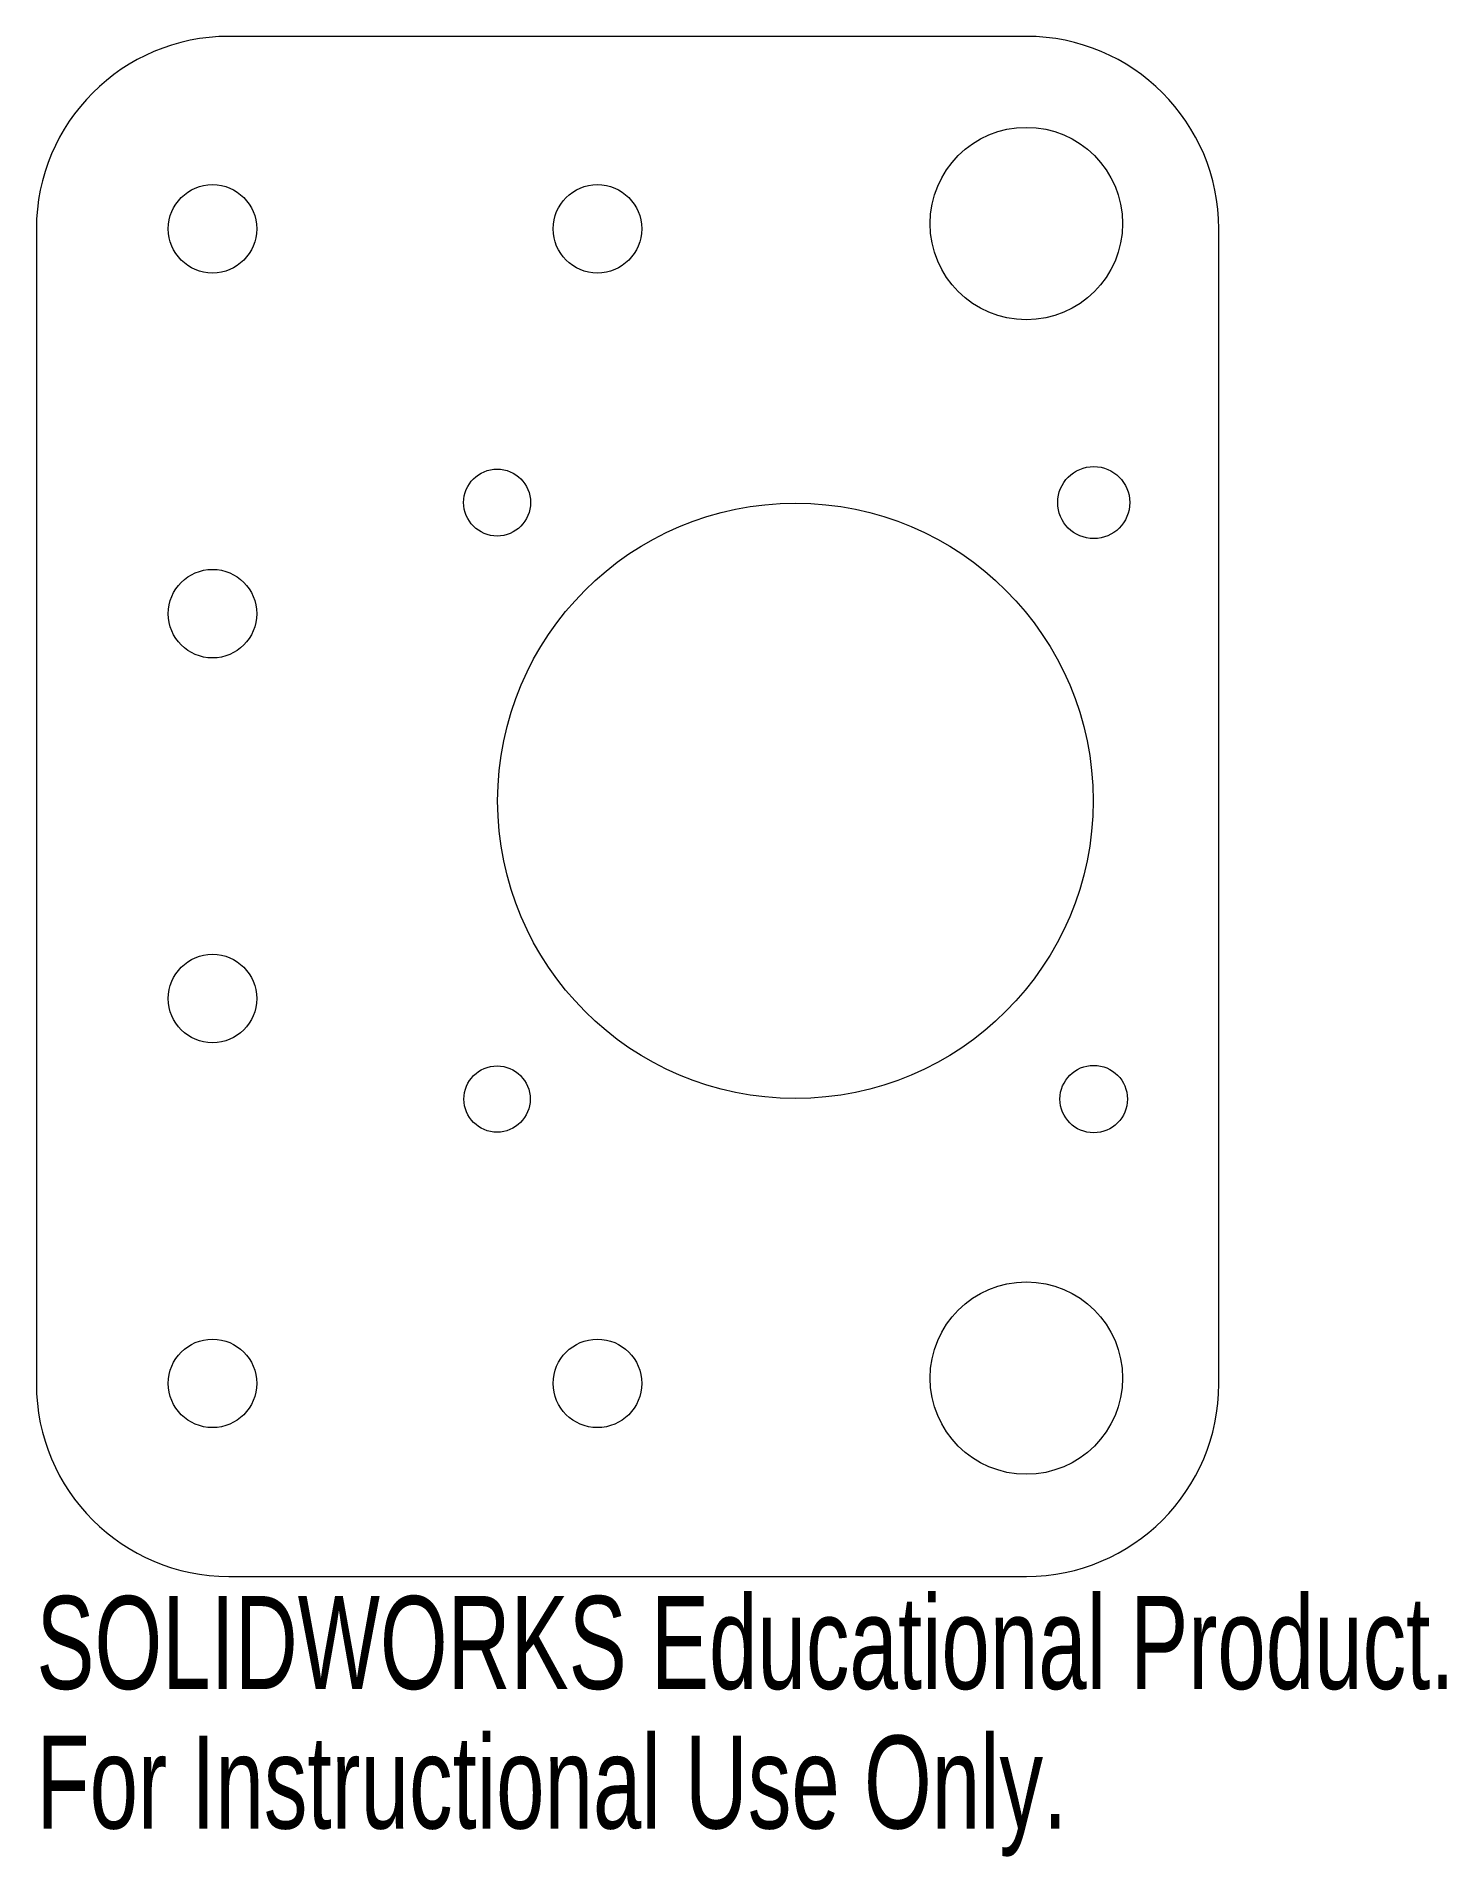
# Model space of a CAD drawing. Header units: millimetres. Extents: x 106.5 to 179.8, y -166.5 to -71.9.
import ezdxf

# ---------------------------------------------------------------- set-up
doc = ezdxf.new("R2010")
doc.units = ezdxf.units.MM
doc.styles.add('SLDTEXTSTYLE0', font='TXT', dxfattribs={"width": 0.7})

msp = doc.modelspace()

# ---------------------------------------------------------------- linework, layer by layer
at = {"color": 7, "linetype": 'Continuous', "lineweight": 15}
for p, q in [((157.961, -71.866), (116.526, -71.866)), ((106.526, -81.866), (106.526, -141.897)), ((167.961, -141.897), (167.961, -81.866)), ((116.526, -151.897), (157.961, -151.897))]:
    msp.add_line(p, q, dxfattribs=at)
for centre, radius in [((157.961, -81.592), 5), ((115.675, -81.866), 2.3), ((135.675, -81.866), 2.3), ((130.461, -96.092), 1.738), ((161.461, -96.092), 1.873), ((145.961, -111.592), 15.47), ((115.675, -101.866), 2.3), ((115.675, -121.866), 2.3), ((130.461, -127.092), 1.722), ((161.461, -127.092), 1.754), ((157.961, -141.592), 5), ((115.675, -141.866), 2.3), ((135.675, -141.866), 2.3)]:
    msp.add_circle(centre, radius, dxfattribs=at)
for centre, start, end in [((116.526, -81.866), 90, 180), ((157.961, -81.866), 0, 90), ((116.526, -141.897), 180, 270), ((157.961, -141.897), 270, 0)]:
    msp.add_arc(centre, 10, start, end, dxfattribs=at)

# ---------------------------------------------------------------- texts
at = {"color": 7, "linetype": 'Continuous', "char_height": 4.83362, "attachment_point": 1, "style": 'SLDTEXTSTYLE0'}
for s, insert in [('SOLIDWORKS Educational Product.', (106.526, -152.916)), ('For Instructional Use Only.', (106.526, -160.167))]:
    msp.add_mtext(s, dxfattribs=dict(at, insert=insert))

doc.saveas('drawing.dxf')
